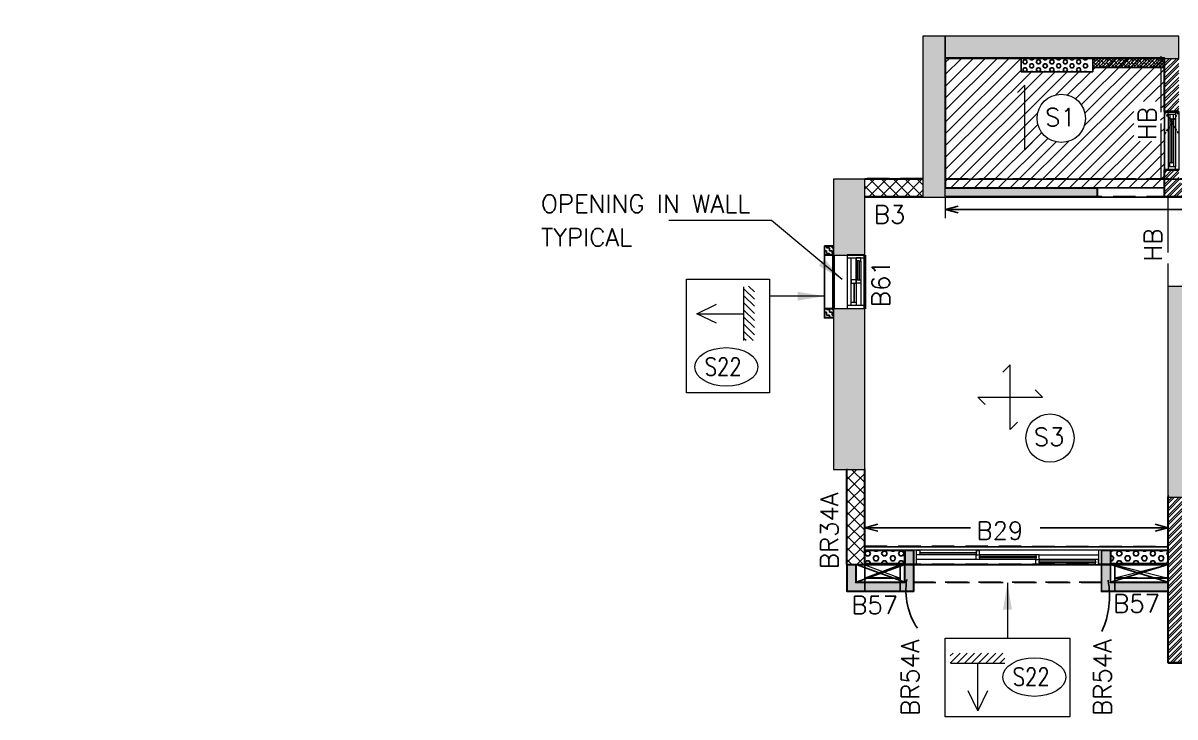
# Model space of a CAD drawing. Header units: millimetres. Extents: x 1181448 to 1317632, y -5734806 to -5633961.
# Drawn here: x 1275070 to 1287948, y -5719692 to -5711936 of the extents above; entities that cross this region are included whole.
import ezdxf

# ---------------------------------------------------------------- set-up
doc = ezdxf.new("R2010")
doc.units = ezdxf.units.MM
doc.header["$LTSCALE"] = 1000
doc.header["$MEASUREMENT"] = 0
for name, pattern in [('1', [0]), ('2BHK-A - FRONT$0$HIDDEN', [0.375, 0.25, -0.125]), ('AUDIT_D_120904163729-0', [0]), ('DASHED', [0.75, 0.5, -0.25]), ('HIDDEN', [0.375, 0.25, -0.125]), ('T8(T9 IS SIMILAR) - TYPICAL FLOOR ELEVATION$0$AUDIT_D_120904163729-0', [0]), ('T8(T9 IS SIMILAR) - TYPICAL FLOOR ELEVATION$0$HIDDEN', [0.375, 0.25, -0.125]), ('T8(T9 IS SIMILAR)$0$$0$HIDDEN', [0.375, 0.25, -0.125]), ('T8(T9 IS SIMILAR)$0$HIDDEN', [0.375, 0.25, -0.125])]:
    doc.linetypes.add(name, pattern=pattern)
doc.layers.get('0').update_dxf_attribs({"linetype": 'AUDIT_D_120904163729-0'})
for name, color, linetype in [('100 MM THK. NON-STRUCTURAL WALL', 134, 'Continuous'), ('100 MM THK. NON-STRUCTURAL WALL FOR LEDGE WALL BELOW WASHBASIN COUNTER', 47, 'Continuous'), ('150 MM THK. BLOCK WORK.', 223, 'Continuous'), ('2BHK-A - FRONT$0$A-TOI SUNK 50MM', 8, 'Continuous'), ('A_dim', 1, 'Continuous'), ('S-BEAM', 20, 'Continuous'), ('SCPL-BEAMS NO.', 7, 'Continuous'), ('T8(T9 IS SIMILAR) - TYPICAL FLOOR ELEVATION$0$A-WALL-FEATURES', 6, 'T8(T9 IS SIMILAR) - TYPICAL FLOOR ELEVATION$0$AUDIT_D_120904163729-0'), ('T8(T9 IS SIMILAR)$0$S-BEAM', 20, 'T8(T9 IS SIMILAR)$0$$0$HIDDEN'), ('TYPICAL FLOOR ARCH', 251, 'AUDIT_D_120904163729-0')]:
    doc.layers.add(name, color=color, linetype=linetype)
for name, color, linetype, lineweight in [('160 THK. STRUCT WALL', 7, 'Continuous', 15), ('200 THK. NON-STRUCT WALL -1', 6, 'Continuous', 15), ('2BHK-A - FRONT$0$A-WALL- 160', 6, 'Continuous', 30), ('2BHK-A - FRONT$0$Ventilator', 5, 'Continuous', 0), ('2BHK-A - FRONT$0$Window', 4, 'Continuous', 20), ('S-CUTOUT', 8, 'Continuous', 15), ('S-HATCH', 8, 'Continuous', 9), ('SCPL BEAM', 20, 'Continuous', 13), ('SCPL_DIM', 9, 'Continuous', 5), ('SCPL_SLAB MARK', 72, 'Continuous', 20), ('T8(T9 IS SIMILAR)$0$SCPL BEAM', 191, 'T8(T9 IS SIMILAR)$0$$0$HIDDEN', 13)]:
    doc.layers.add(name, color=color, linetype=linetype, lineweight=lineweight)
for name, color, linetype, true_color in [('160MM THK.NON-STRUCTURAL WALLS', 7, 'Continuous', 0xea7b62), ('WALL - 0.16 thk STRUCTURAL', 7, '1', 0x24ffc8), ('WALL - 0.20 thk STRUCTURAL', 7, 'Continuous', 0xa60727)]:
    doc.layers.add(name, color=color, linetype=linetype, true_color=true_color)
doc.layers.add('WALL OPENING', color=7, linetype='Continuous', lineweight=40, true_color=0xe6e600)
doc.styles.add('ROMANS', font='romans.shx', dxfattribs={"width": 0.85})
doc.styles.add('SCPL', font='romans.shx')
doc.dimstyles.new('SCPL', dxfattribs={"dimscale": 0, "dimtxt": 300, "dimasz": 300, "dimexe": 100, "dimexo": 200, "dimgap": 150, "dimtad": 0, "dimdec": 0, "dimzin": 1, "dimdsep": 46, "dimtxsty": 'SCPL', "dimcen": 150, "dimclrd": 1, "dimclre": 2, "dimclrt": 5, "dimadec": 3, "dimazin": 0, "dimtfac": 1, "dimtdec": 0, "dimtofl": 0, "dimtmove": 2, "dimatfit": 3, "dimfxl": 0, "dimtolj": 1, "dimtzin": 0, "dimlwd": 15, "dimlwe": 13, "dimarcsym": 0})
doc.dimstyles.new('SCPL-DIM-150', dxfattribs={"dimscale": 100, "dimtxt": 2.25, "dimasz": 1.45, "dimexe": 1, "dimexo": 1, "dimgap": 1, "dimtad": 1, "dimdec": 0, "dimzin": 0, "dimdsep": 46, "dimtxsty": 'ROMANS', "dimblk": 'OPEN30', "dimcen": 0.09, "dimclrd": 256, "dimclre": 256, "dimclrt": 7, "dimadec": 0, "dimazin": 0, "dimtfac": 1, "dimtdec": 0, "dimtofl": 0, "dimtmove": 0, "dimatfit": 3, "dimldrblk": 'OPEN30', "dimfxl": 1, "dimtolj": 1, "dimtzin": 0, "dimarcsym": 0})

# ---------------------------------------------------------------- blocks, each defined once
blk = doc.blocks.new('2BHK-A - FRONT$0$1500-flat-1-flat-1')
at = {"layer": '2BHK-A - FRONT$0$Window', "color": 1, "lineweight": 13}
for p, q in [((5694379, 1149676), (5694379, 1149142, 0)), ((5694425, 1149179, 0), (5694425, 1149676)), ((5694479, 1149427), (5694479, 1149676)), ((5694579, 1149676), (5694579, 1149142, 0)), ((5694479, 1149638), (5694479, 1149427)), ((5694532, 1149638), (5694532, 1149142, 0)), ((5694479, 1149457), (5694479, 1149142, 0)), ((5694379, 1149390), (5694379, 1149179, 0)), ((5694479, 1149390), (5694479, 1149179, 0))]:
    blk.add_line(p, q, dxfattribs=at)
at = {"layer": '2BHK-A - FRONT$0$Window', "color": 5, "lineweight": 13}
for p, q in [((5694497, 1149638), (5694497, 1149427)), ((5694514, 1149638), (5694514, 1149427)), ((5694456, 1149390), (5694456, 1149179, 0)), ((5694460, 1149390), (5694460, 1149179, 0))]:
    blk.add_line(p, q, dxfattribs=at)
at = {"layer": '2BHK-A - FRONT$0$Window', "color": 4, "lineweight": 13}
for points in [[(5694379, 1149709), (5694379, 1149676), (5694579, 1149676), (5694579, 1149709)], [(5694514, 1149638), (5694532, 1149638), (5694532, 1149676), (5694479, 1149676), (5694479, 1149638), (5694497, 1149638), (5694497, 1149643), (5694514, 1149643)], [(5694460, 1149390), (5694479, 1149390), (5694479, 1149427), (5694425, 1149427), (5694425, 1149390), (5694456, 1149390), (5694456, 1149394), (5694460, 1149394)], [(5694514, 1149427), (5694532, 1149427), (5694532, 1149390), (5694479, 1149390), (5694479, 1149427), (5694509, 1149427), (5694509, 1149423), (5694514, 1149423)], [(5694460, 1149179), (5694479, 1149179), (5694479, 1149142), (5694425, 1149142), (5694425, 1149179), (5694456, 1149179), (5694456, 1149175), (5694460, 1149175)], [(5694379, 1149142), (5694379, 1149109), (5694579, 1149109), (5694579, 1149142)]]:
    blk.add_lwpolyline(points, close=True, dxfattribs=at)
blk = doc.blocks.new('2BHK-A - FRONT$0$V1')
at = {"layer": '2BHK-A - FRONT$0$Ventilator'}
for p, q in [((1139454, -5700057), (1140104, -5700057)), ((1139454, -5700217), (1140104, -5700217))]:
    blk.add_line(p, q, dxfattribs=at)
at = {"layer": '2BHK-A - FRONT$0$Ventilator', "color": 8}
for p, q in [((1139487, -5700095), (1140071, -5700095)), ((1139487, -5700175), (1140071, -5700175)), ((1139537, -5700118), (1140021, -5700118)), ((1139537, -5700156), (1140021, -5700156))]:
    blk.add_line(p, q, dxfattribs=at)
at = {"layer": '2BHK-A - FRONT$0$Ventilator', "color": 5}
for p, q in [((1139537, -5700134), (1140021, -5700134)), ((1139537, -5700140), (1140021, -5700140))]:
    blk.add_line(p, q, dxfattribs=at)
at = {"layer": '2BHK-A - FRONT$0$Ventilator', "color": 4}
for points in [[(1139454, -5700095), (1139487, -5700095), (1139487, -5700175), (1139454, -5700175)], [(1139537, -5700134), (1139537, -5700118), (1139487, -5700118), (1139487, -5700156), (1139537, -5700156), (1139537, -5700140), (1139531, -5700140), (1139531, -5700134)], [(1140021, -5700134), (1140021, -5700118), (1140071, -5700118), (1140071, -5700156), (1140021, -5700156), (1140021, -5700140), (1140027, -5700140), (1140027, -5700134)], [(1140104, -5700095), (1140071, -5700095), (1140071, -5700175), (1140104, -5700175)]]:
    blk.add_lwpolyline(points, close=True, dxfattribs=at)
blk = doc.blocks.new('2BHK-A - FRONT$0$2100')
at = {"layer": '2BHK-A - FRONT$0$Window', "color": 1, "lineweight": 13}
for p, q in [((1150876, -5693344), (1148842, -5693344)), ((1149507, -5693344), (1148880, -5693344)), ((1149507, -5693451), (1148842, -5693451)), ((1149507, -5693397), (1148880, -5693397)), ((1150174, -5693397), (1149545, -5693397)), ((1150174, -5693451), (1149545, -5693451)), ((1150211, -5693397), (1150876, -5693397)), ((1150839, -5693451), (1150211, -5693451)), ((1150174, -5693504), (1148842, -5693504)), ((1150839, -5693504), (1150211, -5693504))]:
    blk.add_line(p, q, dxfattribs=at)
at = {"layer": '2BHK-A - FRONT$0$Window', "color": 5, "lineweight": 13}
for p, q in [((1149507, -5693374), (1148880, -5693374)), ((1149507, -5693379), (1148880, -5693379)), ((1150174, -5693416), (1149545, -5693416)), ((1150174, -5693432), (1149545, -5693432)), ((1150839, -5693469), (1150211, -5693469)), ((1150839, -5693486), (1150211, -5693486))]:
    blk.add_line(p, q, dxfattribs=at)
at = {"layer": '2BHK-A - FRONT$0$Window', "color": 4, "lineweight": 13}
for points in [[(1148842, -5693344), (1148809, -5693344), (1148809, -5693504), (1148842, -5693504)], [(1148880, -5693379), (1148880, -5693397), (1148842, -5693397), (1148842, -5693344), (1148880, -5693344), (1148880, -5693374), (1148875, -5693374), (1148875, -5693379)], [(1149507, -5693379), (1149507, -5693397), (1149545, -5693397), (1149545, -5693344), (1149507, -5693344), (1149507, -5693374), (1149512, -5693374), (1149512, -5693379)], [(1150909, -5693344), (1150876, -5693344), (1150876, -5693504), (1150909, -5693504)], [(1149545, -5693432), (1149545, -5693451), (1149507, -5693451), (1149507, -5693397), (1149545, -5693397), (1149545, -5693416), (1149540, -5693416), (1149540, -5693432)], [(1150174, -5693432), (1150174, -5693451), (1150211, -5693451), (1150211, -5693397), (1150174, -5693397), (1150174, -5693416), (1150178, -5693416), (1150178, -5693432)], [(1150211, -5693486), (1150211, -5693504), (1150174, -5693504), (1150174, -5693451), (1150211, -5693451), (1150211, -5693469), (1150207, -5693469), (1150207, -5693486)], [(1150839, -5693486), (1150839, -5693504), (1150876, -5693504), (1150876, -5693451), (1150839, -5693451), (1150839, -5693469), (1150843, -5693469), (1150843, -5693486)]]:
    blk.add_lwpolyline(points, close=True, dxfattribs=at)
blk = doc.blocks.new('GGS')
at = {"color": 8, "linetype": '2BHK-A - FRONT$0$HIDDEN', "ltscale": 0.1}
for p, q in [((-206574940, -159312058), (-206574780, -159311808)), ((-206574940, -159311808), (-206574780, -159312058))]:
    blk.add_line(p, q, dxfattribs=at)
at = {"layer": '2BHK-A - FRONT$0$A-TOI SUNK 50MM', "color": 8}
blk.add_line((-206575690, -159312658), (-206574940, -159312658), dxfattribs=at)
blk.add_line((-206575690, -159312658), (-206574940, -159312658), dxfattribs=at)
blk.add_lwpolyline([(-206577390, -159312658), (-206574940, -159312658), (-206574940, -159311208), (-206577390, -159311208)], close=True, dxfattribs=at)
at = {"layer": '2BHK-A - FRONT$0$A-WALL- 160', "color": 8, "linetype": 'ByBlock'}
for p, q in [((-206574940, -159311808), (-206574940, -159311208)), ((-206574780, -159311808), (-206574940, -159311808)), ((-206574780, -159312458), (-206574940, -159312458)), ((-206574940, -159312758), (-206574940, -159312458)), ((-206578290, -159312558), (-206577640, -159312558)), ((-206577390, -159312658), (-206575690, -159312658)), ((-206575690, -159312758), (-206575690, -159312658)), ((-206578290, -159312758), (-206577640, -159312758)), ((-206577390, -159312758), (-206575690, -159312758)), ((-206574940, -159312758), (-206573590, -159312758)), ((-206578490, -159316868, 0), (-206578490, -159315803, 1)), ((-206578290, -159316868, 0), (-206578290, -159315803)), ((-206574900, -159316708, 0), (-206574900, -159316113)), ((-206574900, -159317968), (-206574900, -159316113)), ((-206578290, -159316708, 0), (-206577844, -159316708, 0)), ((-206577844, -159316708, 0), (-206577844, -159316858, 0)), ((-206577046, -159316708, 0), (-206577009, -159316708, 0)), ((-206575544, -159316708, 0), (-206574899, -159316708, 0)), ((-206575544, -159316708, 0), (-206575544, -159316858, 0)), ((-206578490, -159316868, 0), (-206578290, -159316868, 0)), ((-206578290, -159316858, 0), (-206577844, -159316858, 0)), ((-206575544, -159316858, 0), (-206574899, -159316858, 0)), ((-206574900, -159317968), (-206574269, -159317968))]:
    blk.add_line(p, q, dxfattribs=at)
at = {"layer": 'T8(T9 IS SIMILAR) - TYPICAL FLOOR ELEVATION$0$A-WALL-FEATURES', "color": 8}
blk.add_line((-206578740, -159314008), (-206578740, -159313408), dxfattribs=at)
at = {"layer": 'T8(T9 IS SIMILAR) - TYPICAL FLOOR ELEVATION$0$A-WALL-FEATURES', "color": 8, "linetype": 'T8(T9 IS SIMILAR) - TYPICAL FLOOR ELEVATION$0$HIDDEN'}
for p, q in [((-206578640, -159314008), (-206578640, -159313408)), ((-206575644, -159317068), (-206577744, -159317068))]:
    blk.add_line(p, q, dxfattribs=at)
at = {"layer": 'T8(T9 IS SIMILAR) - TYPICAL FLOOR ELEVATION$0$A-WALL-FEATURES', "color": 8, "linetype": 'ByBlock'}
for p, q in [((-206578389, -159317068), (-206577844, -159316868)), ((-206577844, -159317068), (-206578389, -159316868)), ((-206575544, -159316868), (-206574900, -159317068)), ((-206574900, -159316868), (-206575544, -159317068))]:
    blk.add_line(p, q, dxfattribs=at)
for points in [[(-206578740, -159313308), (-206578740, -159313408), (-206578640, -159313408), (-206578640, -159313308)], [(-206578740, -159314008), (-206578740, -159314108), (-206578640, -159314108), (-206578640, -159314008)], [(-206578489, -159316868), (-206578389, -159316868), (-206578389, -159317068), (-206577844, -159317068), (-206577844, -159316708), (-206577744, -159316708), (-206577744, -159317168), (-206578489, -159317168)], [(-206575644, -159316708), (-206575544, -159316708), (-206575544, -159317068), (-206574900, -159317068), (-206574900, -159317168), (-206575644, -159317168)]]:
    blk.add_lwpolyline(points, close=True, dxfattribs=at)
at = {"layer": 'T8(T9 IS SIMILAR)$0$S-BEAM', "color": 8}
for p, q in [((-206577640, -159312556, 0), (-206578291, -159312556, 0)), ((-206577390, -159312557, 0), (-206571340, -159312557, 0)), ((-206577640, -159312756, 0), (-206578291, -159312756, 0)), ((-206577390, -159312757, 0), (-206571341, -159312757, 0)), ((-206578490, -159315801), (-206578490, -159317167)), ((-206578290, -159315801), (-206578290, -159317167)), ((-206574900, -159316094), (-206574900, -159317966, 0)), ((-206578291, -159316666, 0), (-206574900, -159316667, 0)), ((-206578291, -159316866, 0), (-206574906, -159316867, 0)), ((-206577894, -159316867, 0), (-206577894, -159317167, 0)), ((-206577744, -159316867, 0), (-206577744, -159317167, 0)), ((-206575645, -159316867, 0), (-206575645, -159317167, 0)), ((-206575495, -159316867, 0), (-206575495, -159317167, 0)), ((-206574900, -159316867), (-206574900, -159317167)), ((-206578290, -159317017), (-206577894, -159317017, 0)), ((-206575495, -159317017, 0), (-206574900, -159317017)), ((-206578290, -159317167, 0), (-206578490, -159317167, 0)), ((-206578290, -159317167, 0), (-206577744, -159317167, 0)), ((-206575645, -159317167, 0), (-206574900, -159317167)), ((-206574700, -159317966, 0), (-206574900, -159317966, 0))]:
    blk.add_line(p, q, dxfattribs=at)
at = {"layer": 'T8(T9 IS SIMILAR)$0$SCPL BEAM', "color": 8, "linetype": 'T8(T9 IS SIMILAR)$0$HIDDEN'}
for p, q in [((-206574980, -159311189, 0), (-206574980, -159312557, 0)), ((-206574902, -159312757, 0), (-206574902, -159313738, 0))]:
    blk.add_line(p, q, dxfattribs=at)
at = {"layer": '2BHK-A - FRONT$0$A-WALL- 160', "color": 8, "linetype": 'ByBlock', "rotation": 270}
blk.add_blockref('2BHK-A - FRONT$0$V1', (-200874723, -158172354), dxfattribs=at)
at = {"layer": '2BHK-A - FRONT$0$A-WALL- 160', "color": 8}
blk.add_blockref('2BHK-A - FRONT$0$1500-flat-1-flat-1', (-212272868, -160463116), dxfattribs=at)
at = {"layer": '2BHK-A - FRONT$0$A-WALL- 160', "color": 8, "linetype": 'ByBlock'}
blk.add_blockref('2BHK-A - FRONT$0$2100', (-207726554, -153623364), dxfattribs=at)
blk = doc.blocks.new('A$C5F94338C')
at = {"layer": 'WALL - 0.16 thk STRUCTURAL', "true_color": 0x1f57ff}
h = blk.add_hatch(color=160, dxfattribs=at)
h.dxf.hatch_style = 1
h.paths.add_polyline_path([(11810, 5335), (11560, 5335), (11560, 3535), (11810, 3535)])
h = blk.add_hatch(color=160, dxfattribs=at)
h.dxf.hatch_style = 1
h.paths.add_polyline_path([(14420, 5085), (14420, 5335), (11810, 5335), (11810, 5085)])
h = blk.add_hatch(color=160, dxfattribs=at)
h.dxf.hatch_style = 1
h.paths.add_polyline_path([(14550, 2535), (14300, 2535), (14300, 180), (14550, 180)])
at = {"layer": 'WALL - 0.20 thk STRUCTURAL'}
h = blk.add_hatch(color=256, dxfattribs=at)
h.dxf.hatch_style = 1
h.paths.add_polyline_path([(10910, 3735), (10560, 3735), (10560, 2884), (10910, 2884)])
h = blk.add_hatch(color=256, dxfattribs=at)
h.dxf.hatch_style = 1
h.paths.add_polyline_path([(10910, 2284), (10560, 2284), (10560, 490), (10910, 490)])
at = {"layer": '160 THK. STRUCT WALL'}
for points in [[(11810, 5335), (11560, 5335), (11560, 3535), (11810, 3535)], [(10910, 3735), (10560, 3735), (10560, 2884), (10910, 2884)], [(14550, 2535), (14300, 2535), (14300, 180), (14550, 180)], [(10910, 2284), (10560, 2284), (10560, 490), (10910, 490)]]:
    blk.add_lwpolyline(points, close=True, dxfattribs=at)
at = {"layer": '160 THK. STRUCT WALL', "elevation": 0}
blk.add_lwpolyline([(14420, 5085), (14420, 5335), (11810, 5335), (11810, 5085)], close=True, dxfattribs=at)
blk = doc.blocks.new('HS')
at = {"linetype": 'Continuous'}
for p, q in [((-9.28, 0), (9.28, 0)), ((-9.28, 0), (-7.16, -2.12)), ((9.28, 0), (7.16, 2.12))]:
    blk.add_line(p, q, dxfattribs=at)
blk = doc.blocks.new('One WAy')
at = {"xscale": -38.94666666665216, "yscale": 38.94666666665216, "zscale": 38.94666666665216, "rotation": 270}
blk.add_blockref('HS', (0, 0), dxfattribs=at)
blk = doc.blocks.new('A$C42226032')
at = {"layer": 'SCPL_SLAB MARK'}
h = blk.add_hatch(dxfattribs=at)
h.set_pattern_fill('ANSI31', color=256, scale=0.2, angle=90)
h.set_pattern_definition([(135, (-48.789575, -510.390865), (-0.0176776695, -0.0176776695), [])])
h.paths.add_polyline_path([(-0.1372, -0.2348), (-0.1372, -0.2863), (0.1337, -0.2863), (0.1337, -0.2348)])
for p, q in [((0, 0), (0, -0.2348)), ((0, 0), (-0.0473, -0.0981)), ((0.0473, -0.0981), (0, 0)), ((0.1337, -0.2348), (-0.1337, -0.2348))]:
    blk.add_line(p, q, dxfattribs=at)
blk = doc.blocks.new('_Open30')
at = {"color": 0, "linetype": 'ByBlock', "lineweight": -2}
for p, q in [((-1, 0.268), (0, 0)), ((0, 0), (-1, -0.268)), ((0, 0), (-1, 0))]:
    blk.add_line(p, q, dxfattribs=at)
blk = doc.blocks.new('A$C73fda794')
at = {"layer": '100 MM THK. NON-STRUCTURAL WALL', "linetype": 'ByBlock'}
h = blk.add_hatch(dxfattribs=at)
h.set_pattern_fill('ZIGZAG', color=256, scale=250)
h.set_pattern_definition([(0, (-1203933.584, 5720355.632), (31.25, 31.25), [31.25, -31.25]), (90, (-1203902.334, 5720355.632), (-31.25, 31.25), [31.25, -31.25])])
h.paths.add_polyline_path([(-17600.8, 372.1), (-17600.8, 672.1), (-17500.8, 672.1), (-17500.8, 472.1), (-16950.8, 472.1), (-16950.8, 832.2), (-16850.8, 832.2), (-16850.8, 372.1)])
h.paths.add_polyline_path([(-13700.8, 372.1), (-13700.8, 672.1), (-13800.8, 672.1), (-13800.8, 472.1), (-14350.8, 472.1), (-14350.8, 832.2), (-14450.8, 832.2), (-14450.8, 372.1)])
h.paths.add_polyline_path([(-13075.9, 2422.2), (-13075.9, 2622.2), (-13175.9, 2622.2), (-13175.9, 2422.2)])
h.paths.add_polyline_path([(-10575.9, 2622.2), (-10575.9, 2422.2), (-10675.9, 2422.2), (-10675.9, 2622.2)])
h.paths.add_polyline_path([(-7300.8, 10416.8), (-7300.8, 10616.8), (-7400.8, 10616.8), (-7400.8, 10416.8)])
h.paths.add_polyline_path([(-9801.6, 10616.8), (-9801.6, 10416.8), (-9901.6, 10416.8), (-9901.6, 10616.8)])
h.paths.add_polyline_path([(-8190.9, 18465.9), (-7720.8, 18465.9), (-7720.8, 18005.9), (-7820.8, 18005.9), (-7820.8, 18365.9), (-8190.9, 18365.9)])
h.paths.add_polyline_path([(-5620.8, 18005.9), (-5620.8, 18465.9), (-4801, 18465.9), (-4801, 18365.9), (-5520.8, 18365.9), (-5520.8, 18005.9)])
h.paths.add_polyline_path([(-4271.1, 19265.3), (-4271.1, 19465.3), (-4171.1, 19465.3), (-4171.1, 19265.3)])
h.paths.add_polyline_path([(-2070.9, 19465.3), (-2070.9, 19265.3), (-1970.9, 19265.3), (-1970.9, 19465.3)])
h.paths.add_polyline_path([(6748.3, 19465.3), (6748.3, 19265.3), (6648.3, 19265.3), (6648.3, 19465.3)])
h.paths.add_polyline_path([(8948.4, 19265.3), (8948.4, 19465.3), (8848.4, 19465.3), (8848.4, 19265.3)])
h.paths.add_polyline_path([(10298.2, 18005.9), (10298.2, 18465.9), (9478.7, 18465.9), (9478.7, 18365.9), (10198.2, 18365.9), (10198.2, 18005.9)])
h.paths.add_polyline_path([(12868.4, 18465.9), (12398.2, 18465.9), (12398.2, 18005.9), (12498.2, 18005.9), (12498.2, 18365.9), (12868.4, 18365.9)])
h.paths.add_polyline_path([(11978.1, 10416.8), (11978.1, 10616.8), (12078.1, 10616.8), (12078.1, 10416.8)])
h.paths.add_polyline_path([(14479, 10616.8), (14479, 10416.8), (14579, 10416.8), (14579, 10616.8)])
h.paths.add_polyline_path([(17753.3, 2422.2), (17753.3, 2622.2), (17853.3, 2622.2), (17853.3, 2422.2)])
h.paths.add_polyline_path([(15253.3, 2622.2), (15253.3, 2422.2), (15353.3, 2422.2), (15353.3, 2622.2)])
h.paths.add_polyline_path([(18378.2, 372.1), (18378.2, 672.1), (18478.2, 672.1), (18478.2, 472.1), (19028.2, 472.1), (19028.2, 832.2), (19128.2, 832.2), (19128.2, 372.1)])
h.paths.add_polyline_path([(22278.2, 372.1), (22278.2, 672.1), (22178.2, 672.1), (22178.2, 472.1), (21628.2, 472.1), (21628.2, 832.2), (21528.2, 832.2), (21528.2, 372.1)])
h.paths.add_polyline_path([(13068.3, -7229), (12968.3, -7229), (12968.3, -7429), (12423.2, -7429), (12423.2, -7069), (12323.2, -7069), (12323.2, -7529), (13068.3, -7529)])
h.paths.add_polyline_path([(10223.2, -7069), (10123.2, -7069), (10123.2, -7429), (9478.7, -7429), (9478.7, -7529), (10223.2, -7529)])
h.paths.add_polyline_path([(6748.3, -8528.4), (6748.3, -8328.4), (6648.3, -8328.4), (6648.3, -8528.4)])
h.paths.add_polyline_path([(8948.4, -8328.4), (8948.4, -8528.4), (8848.4, -8528.4), (8848.4, -8328.4)])
h.paths.add_polyline_path([(-2070.9, -8528.4), (-2070.9, -8328.4), (-1970.9, -8328.4), (-1970.9, -8528.4)])
h.paths.add_polyline_path([(-4271.1, -8328.4), (-4271.1, -8528.4), (-4171.1, -8528.4), (-4171.1, -8328.4)])
h.paths.add_polyline_path([(-5545.9, -7069), (-5445.9, -7069), (-5445.9, -7429), (-4801.3, -7429), (-4801.3, -7529), (-5545.9, -7529)])
h.paths.add_polyline_path([(-8391, -7229), (-8291, -7229), (-8291, -7429), (-7745.9, -7429), (-7745.9, -7069), (-7645.9, -7069), (-7645.9, -7529), (-8391, -7529)])
h = blk.add_hatch(dxfattribs=at)
h.set_pattern_fill('ZIGZAG', color=256, scale=250)
h.set_pattern_definition([(0, (-1149440.806, 5720355.276), (31.25, 31.25), [31.25, -31.25]), (90, (-1149409.556, 5720355.276), (-31.25, 31.25), [31.25, -31.25])])
h.paths.add_polyline_path([(-7291.3, -3119.3), (-5591.2, -3119.3), (-5591.2, -3019.3), (-7291.3, -3019.3)])
h.paths.add_polyline_path([(-4551.3, -4119.3), (-4551.3, -4219.3), (-2341.3, -4219.3), (-2341.3, -4119.3), (-3491.3, -4118.9), (-3491.3, -4018.9), (-3591.3, -4018.9), (-3591.3, -4119.3)])
h.paths.add_polyline_path([(-3491.3, -3018.9), (-2591.6, -3018.9), (-2591.6, -3118.9), (-3491.3, -3118.9)])
h.paths.add_polyline_path([(-1841.6, -3118.9), (-1241.6, -3118.9), (-1241.6, -3018.9), (-1841.6, -3018.9)])
h.paths.add_polyline_path([(958.7, -669.3), (1058.7, -669.3), (1058.7, -1418.9), (958.7, -1418.9)])
h.paths.add_polyline_path([(958.7, 230.7), (1058.7, 230.7), (1058.7, 1130.7), (958.7, 1130.7)])
h.paths.add_polyline_path([(-3891.4, -1319.3), (-3791.4, -1319.3), (-3791.4, -819.3), (-3791.5, -819.3), (-3791.4, -718.4), (-3891.4, -718.7)])
h.paths.add_polyline_path([(-1241.3, -8328.9), (-506.3, -8328.9), (-506.3, -8228.9), (-1241.3, -8228.9)])
h.paths.add_polyline_path([(-991.3, -1419.3), (-591.3, -1419.3), (-591.3, -1319.3), (-991.3, -1319.3)])
h.paths.add_polyline_path([(708.7, -1319.3), (958.7, -1319.3), (958.7, -1419.3), (708.7, -1419.3)])
h = blk.add_hatch(dxfattribs=at)
h.set_pattern_fill('ZIGZAG', color=256, scale=250)
h.set_pattern_definition([(270, (10897.338, -10699.95), (31.25, -31.25), [31.25, -31.25]), (0, (10897.338, -10731.2), (31.25, 31.25), [31.25, -31.25])])
h.paths.add_polyline_path([(-8642, -3669.2), (-8642, -3769.2), (-8541.5, -3769.2), (-8541.5, -3669.2)])
h.paths.add_polyline_path([(-8642, -4369.2), (-8642, -4469.2), (-8541.5, -4469.2), (-8541.5, -4369.2)])
at = {"layer": '100 MM THK. NON-STRUCTURAL WALL FOR LEDGE WALL BELOW WASHBASIN COUNTER'}
h = blk.add_hatch(dxfattribs=at)
h.set_pattern_fill('ANSI38', color=256, scale=200)
h.set_pattern_definition([(45, (-19851.515, -9013.513), (-17.67767, 17.67767), []), (135, (-19851.515, -9013.513), (-53.03301, 17.67767), [62.5, -37.5])])
h.paths.add_polyline_path([(-5641.3, -1569.6), (-5641.3, -1669.6), (-4841.3, -1669.6), (-4841.3, -1569.6)])
at = {"layer": '150 MM THK. BLOCK WORK.', "linetype": 'ByBlock'}
h = blk.add_hatch(dxfattribs=at)
h.set_pattern_fill('HEX', color=256, scale=200)
h.set_pattern_definition([(0, (-1149440.806, 5720355.276), (0, 43.3012702), [25, -50]), (120, (-1149440.806, 5720355.276), (-37.5, -21.6506351), [25, -50]), (60, (-1149415.806, 5720355.276), (-37.5, 21.6506351), [25, -50])])
h.paths.add_polyline_path([(-5691.3, -1719.6), (-5691.3, -1569.6), (-6441.2, -1569.6), (-6441.2, -1719.6)])
h = blk.add_hatch(dxfattribs=at)
h.set_pattern_fill('HEX', color=256, scale=250)
h.set_pattern_definition([(0, (-1149440.806, 5720355.276), (0, 54.12658774), [31.25, -62.5]), (120, (-1149440.806, 5720355.276), (-46.875, -27.06329387), [31.25, -62.5]), (60, (-1149409.556, 5720355.276), (-46.875, 27.06329387), [31.25, -62.5])])
h.paths.add_polyline_path([(-7745.9, -7219.3), (-8191, -7219.3), (-8191, -7069.3), (-7745.9, -7069.3)])
h.paths.add_polyline_path([(-5445.9, -7219.3), (-4801, -7219.3), (-4801, -7069.3), (-5445.9, -7069.3)])
at = {"layer": '160MM THK.NON-STRUCTURAL WALLS', "linetype": 'ByBlock'}
h = blk.add_hatch(dxfattribs=at)
h.set_pattern_fill('ANSI32', color=256, scale=150)
h.set_pattern_definition([(45, (-1149440.806, 5720354.73), (-39.77475644, 39.77475644), []), (45, (-1149414.29, 5720354.73), (-39.77475644, 39.77475644), [])])
h.paths.add_polyline_path([(-4801, -6474.2), (-4641, -6474.2), (-4641, -8168.9), (-4170.9, -8168.9), (-4170.9, -8328.9), (-4801, -8328.9)])
h.paths.add_polyline_path([(-1441.3, -6654.2), (-1281.3, -6654.2), (-1281.3, -7094.5), (-506.3, -7094.5), (-506.3, -7254.5), (-1441.3, -7254.5)])
h.paths.add_polyline_path([(-2070.9, -8328.9), (-1441.3, -8328.9), (-1441.3, -8168.9), (-2070.9, -8168.9)])
h.paths.add_polyline_path([(1893.7, -7094.5), (2263.7, -7094.5), (2263.7, -7254.5), (1893.7, -7254.5)])
h.paths.add_polyline_path([(-3176.3, 781.5), (-3016.3, 781.5), (-3016.3, 1130.7), (-3176.3, 1130.7)])
h.paths.add_polyline_path([(-3891.4, -1479.1), (-3651.9, -1479.1), (-3650.8, -1319.3), (-3891.4, -1319.3)])
h.paths.add_polyline_path([(-3651.3, -1568.9), (-3491.3, -1568.9), (-3491.3, -2169.3), (-3651.3, -2169.3)])
h.paths.add_polyline_path([(-4841.3, -1569.3), (-4681.3, -1569.3), (-4678.8, -2169.3), (-4838.8, -2169.3)])
h.paths.add_polyline_path([(-4841.3, -3119.3), (-4841.3, -2819.3), (-4681.3, -2819.3), (-4681.3, -2959.3), (-3651.3, -2959.3), (-3651.3, -2819.3), (-3491.3, -2819.3), (-3491.3, -3118.9)])
at = {"layer": '200 THK. NON-STRUCT WALL -1', "linetype": 'ByBlock'}
h = blk.add_hatch(dxfattribs=at)
h.set_pattern_fill('ANSI37', color=256, scale=750)
h.set_pattern_definition([(45, (-19851.51, -9013.51), (-66.29126, 66.29126), []), (135, (-19851.51, -9013.51), (-66.29126, -66.29126), [])])
h.paths.add_polyline_path([(-8191.3, -7229.6), (-8391.3, -7229.6), (-8391.3, -6164.2), (-8191.3, -6164.2)])
h.paths.add_polyline_path([(-8191.3, -3118.9), (-7541.6, -3118.9), (-7541.6, -2918.9), (-8191.3, -2918.9)])
h.paths.add_polyline_path([(-1441.3, -8328.9), (-1241.3, -8328.9), (-1241.3, -7254.5), (-1441.3, -7254.5)])
at = {"layer": 'S-HATCH'}
h = blk.add_hatch(dxfattribs=at)
h.set_pattern_fill('ANSI31', color=256, scale=750)
h.set_pattern_definition([(45, (206689697.06, 159341505.575), (-66.291260736, 66.291260736), [])])
edge = h.paths.add_edge_path(flags=16)
edge.add_arc((-5994.1, -2239.2), 269.9, 0, 360)
h.paths.add_polyline_path([(-6196.5, -2375.8), (-5829.8, -2375.8), (-5829.8, -2075.8), (-6196.5, -2075.8)], flags=0)
h.paths.add_polyline_path([(-4883.3, -2495.1), (-4883.3, -2052.2), (-5183.3, -2052.2), (-5183.3, -2495.1)], flags=16)
h.paths.add_polyline_path([(-4841.3, -1568.9), (-7291.5, -1568.9), (-7291.5, -3019.3), (-4841.3, -3019.3)])
h.paths.add_polyline_path([(-5641.3, -1569.6), (-5641.3, -1719.6), (-6441.2, -1719.6), (-6441.2, -1569.6)], flags=16)
at = {"layer": '100 MM THK. NON-STRUCTURAL WALL', "linetype": 'ByBlock'}
for p, q in [((-7291.3, -3019.3, 0), (-5591.3, -3019.3, 0)), ((-5591.3, -3119.3, 0), (-5591.3, -3019.3, 0)), ((-7291.3, -3119.3, 0), (-5591.3, -3119.3, 0))]:
    blk.add_line(p, q, dxfattribs=at)
at = {"layer": '100 MM THK. NON-STRUCTURAL WALL', "linetype": 'ByBlock', "elevation": 0}
for points in [[(-8642, -3669.2), (-8642, -3769.2), (-8541.5, -3769.2), (-8541.5, -3669.2)], [(-8642, -4369.2), (-8642, -4469.2), (-8541.5, -4469.2), (-8541.5, -4369.2)], [(-8391, -7229), (-8291, -7229), (-8291, -7429), (-7745.9, -7429), (-7745.9, -7069), (-7645.9, -7069), (-7645.9, -7529), (-8391, -7529)], [(-5545.9, -7069), (-5445.9, -7069), (-5445.9, -7429), (-4801.3, -7429), (-4801.3, -7529), (-5545.9, -7529)]]:
    blk.add_lwpolyline(points, close=True, dxfattribs=at)
at = {"layer": '100 MM THK. NON-STRUCTURAL WALL FOR LEDGE WALL BELOW WASHBASIN COUNTER', "elevation": 0}
blk.add_lwpolyline([(-5641.3, -1569.6), (-4841.3, -1569.6), (-4841.3, -1669.6), (-5641.3, -1669.6)], close=True, dxfattribs=at)
at = {"layer": '150 MM THK. BLOCK WORK.', "linetype": 'ByBlock'}
for p, q in [((-8191.3, -7069.3, 0.3), (-7745.9, -7069.3, -0.4)), ((-7745.9, -7069.3, -0.4), (-7745.9, -7219.3, -0.4)), ((-5445.9, -7069.3, -0.4), (-4801, -7069.3, -0.4)), ((-5445.9, -7069.3, -0.4), (-5445.9, -7219.3, -0.4)), ((-8191.3, -7219.3, 0.3), (-7745.9, -7219.3, -0.4)), ((-5445.9, -7219.3, -0.4), (-4801, -7219.3, -0.4))]:
    blk.add_line(p, q, dxfattribs=at)
at = {"layer": '150 MM THK. BLOCK WORK.', "elevation": 0}
blk.add_lwpolyline([(-5641.3, -1719.6), (-5641.3, -1569.6), (-6441.2, -1569.6), (-6441.2, -1719.6)], close=True, dxfattribs=at)
at = {"layer": '160MM THK.NON-STRUCTURAL WALLS', "linetype": 'ByBlock'}
for p, q in [((-4841.3, -2169.3, 0), (-4841.3, -1569.3, 0)), ((-4681.3, -2169.3, 0), (-4841.3, -2169.3, 0)), ((-4841.3, -3119.3, 0), (-4841.3, -2819.3, 0)), ((-4681.3, -2819.3, 0), (-4841.3, -2819.3, 0)), ((-4841.3, -3119.3, 0), (-3491.3, -3119.3, 0)), ((-4801.3, -7069.3, -0.4), (-4801.3, -6474.2, 0)), ((-4801.3, -8329.3, 0), (-4801.3, -6474.2, 0)), ((-4801.3, -8329.3, 0), (-4170.9, -8329.3, 0))]:
    blk.add_line(p, q, dxfattribs=at)
at = {"layer": '200 THK. NON-STRUCT WALL -1', "linetype": 'ByBlock'}
for p, q in [((-8191.3, -2919.3, 0), (-7541.6, -2919.3, 0)), ((-8191.3, -3119.3, 0), (-7541.3, -3119.3, 0)), ((-8391.3, -7229.3, 0.3), (-8391.3, -6164.6, 0.6)), ((-8191.3, -7229.3, 0.3), (-8191.1, -6164.2, 0)), ((-8391.3, -7229.3, 0.3), (-8191.3, -7229.3, 0.3))]:
    blk.add_line(p, q, dxfattribs=at)
at = {"layer": 'S-BEAM'}
for p, q in [((-7541.6, -2918.3, 0), (-8192, -2918.4, -0.1)), ((-7291.4, -2919.3, 0), (-1241.7, -2919.3, 0.1)), ((-7541.6, -3118.3, 0), (-8192, -3118.4, -0.1)), ((-7291.4, -3119.3, 0), (-1241.9, -3119.3, 0)), ((-8391.1, -6163.6, 0), (-8391.1, -7529.2, 0)), ((-8191.1, -6163.6, 0), (-8191.1, -7529.2, 0)), ((-4801.3, -6456.2, 0), (-4801.3, -8328.4, 0)), ((-8191.9, -7029.3, 0), (-4801.3, -7029.3, 0)), ((-8191.9, -7229.3, 0), (-4806.7, -7229.3, 0)), ((-7795.6, -7229.2, 0), (-7795.6, -7529.3, 0)), ((-7645.6, -7229.2, 0), (-7645.6, -7529.3, 0)), ((-5546, -7229.2, 0), (-5546, -7529.3, 0)), ((-5396, -7229.2, 0), (-5396, -7529.3, 0)), ((-4801.3, -7229.3, 0), (-4801.3, -7529.3, 0)), ((-8191.1, -7379.3, 0), (-7795.6, -7379.3, 0)), ((-5396, -7379.3, 0), (-4801.3, -7379.3, 0)), ((-8191.1, -7529.2, 0.1), (-8391.1, -7529.2, 0.1)), ((-8191.1, -7529.2, 0.1), (-7645.6, -7529.3, 0)), ((-5546, -7529.3, 0), (-4801.3, -7529.3, 0)), ((-4601.3, -8328.4, 0), (-4801.3, -8328.4, 0))]:
    blk.add_line(p, q, dxfattribs=at)
for centre, radius, start, end in [((-6966.9, -7514.5, 0.3), 764.5, 170.8691, 213.70866), ((-6442.4, -7575.3, 0.3), 986.8, 336.20648, 10.14627)]:
    blk.add_arc(centre, radius, start, end, dxfattribs=at)
at = {"layer": 'S-CUTOUT', "color": 8, "linetype": 'HIDDEN', "ltscale": 500}
for p, q in [((-8191.1, -7228.7, 0), (-7795.6, -7379.2, 0)), ((-7795.6, -7229.2, 0), (-8191.1, -7379.3, 0)), ((-5396, -7229.2, 0), (-4801.2, -7379.3, -0.1)), ((-4801.2, -7229.3, -0.1), (-5396, -7379.2, 0))]:
    blk.add_line(p, q, dxfattribs=at)
at = {"layer": 'SCPL BEAM', "linetype": 'HIDDEN', "ltscale": 2}
for p, q in [((-4881.6, -1566.7, 0.1), (-4881.6, -2919.3, -0.4)), ((-4803, -3134.3, 0.1), (-4803, -4115.8, 0))]:
    blk.add_line(p, q, dxfattribs=at)
at = {"layer": 'SCPL_DIM'}
blk.add_line((-7291.6, -3122.3, 0), (-7291.6, -3355.7, 0), dxfattribs=at)
at = {"layer": 'SCPL_SLAB MARK', "color": 8}
for points, elevation in [([(-10182.4, -4036.6), (-9256.5, -4036.6), (-9256.5, -5307.8), (-10182.4, -5307.8)], 2.4), ([(-7292.7, -8049.7), (-5899, -8049.7), (-5899, -8930.3), (-7292.7, -8930.3)], 0)]:
    blk.add_lwpolyline(points, close=True, dxfattribs=dict(at, elevation=elevation))
at = {"layer": 'SCPL_SLAB MARK'}
for centre in [(-5994.1, -2239.2, 0.5), (-6120.3, -5812.9)]:
    blk.add_circle(centre, 269.9, dxfattribs=at)
for centre in [(-9739.1, -5018.2, 2.4), (-6295.3, -8483.9, -2.4)]:
    blk.add_ellipse(centre, major_axis=(-352.4, 0), ratio=0.6128916, start_param=-1.5707963, end_param=4.712389, dxfattribs=at)
at = {"layer": 'T8(T9 IS SIMILAR) - TYPICAL FLOOR ELEVATION$0$A-WALL-FEATURES', "color": 8, "linetype": 'T8(T9 IS SIMILAR) - TYPICAL FLOOR ELEVATION$0$HIDDEN'}
for p, q in [((-8642, -4369.2, -0.2), (-8642, -3769.2, 0)), ((-7645.6, -7429.2, 0), (-5546.1, -7429.2, 0))]:
    blk.add_line(p, q, dxfattribs=at)
at = {"layer": 'T8(T9 IS SIMILAR) - TYPICAL FLOOR ELEVATION$0$A-WALL-FEATURES', "linetype": 'ByBlock'}
for points, elevation in [([(-8541.6, -3669.2), (-8642, -3669.2), (-8642, -3769.2), (-8541.6, -3769.2)], 0), ([(-8541.6, -4369.2), (-8642, -4369.2), (-8642, -4469.2), (-8541.6, -4469.2)], -0.2)]:
    blk.add_lwpolyline(points, close=True, dxfattribs=dict(at, elevation=elevation))
at = {"layer": 'WALL OPENING', "linetype": 'DASHED', "ltscale": 150}
for p, q in [((-8541.5, -3770, 0), (-8541.5, -4370, 0)), ((-8191.6, -4370.1, 0), (-8191.6, -3770.1, 0))]:
    blk.add_line(p, q, dxfattribs=at)
at = {"layer": '160 THK. STRUCT WALL'}
blk.add_blockref('A$C5F94338C', (-19101.6, -6654.2, 0), dxfattribs=at)
at = {"layer": 'SCPL_SLAB MARK', "color": 5, "xscale": -1}
blk.add_blockref('One WAy', (-6402.1, -2229.5, 0.5), dxfattribs=at)
at = {"layer": 'SCPL_SLAB MARK', "xscale": -2251.770066891658, "yscale": 2251.770066891658, "zscale": 2251.770066891658}
for p, rotation in [((-10070, -4423.2, 0), 90.0012183231945), ((-6927, -8861, -2.4), 180.0012183231945)]:
    blk.add_blockref('A$C42226032', p, dxfattribs=dict(at, rotation=rotation))
at = {"layer": 'SCPL_SLAB MARK', "xscale": -1}
blk.add_blockref('One WAy', (-6566.4, -5356.6, 0), dxfattribs=at)
at = {"layer": 'SCPL_SLAB MARK', "color": 5, "xscale": -1, "rotation": 270}
blk.add_blockref('One WAy', (-6566.4, -5356.6, 0), dxfattribs=at)
at = {"layer": 'TYPICAL FLOOR ARCH'}
blk.add_blockref('GGS', (206570100, 159309643.4, 0), dxfattribs=at)
at = {"layer": 'SCPL-BEAMS NO.', "style": 'SCPL'}
for s, p in [('HB', (-4933.3, -2483.2, -0.1)), ('HB', (-4868.4, -3840.1, -0.7)), ('B61', (-7911.4, -4348.9, -0.8)), ('BR34A', (-8486.8, -7277.9, -0.6)), ('BR54A', (-7583.3, -8919.1, 0.3)), ('BR54A', (-5434, -8918.5, 0.3))]:
    blk.add_text(s, height=200, rotation=90, dxfattribs=at).set_placement(p)
for s, p in [('OPENING IN WALL', (-11810.2, -3294, 0.5)), ('B3', (-8088.7, -3414.7, 0.5)), ('TYPICAL', (-11810.2, -3669.2, 0.5)), ('B29', (-6941.9, -6948.2, -1.2)), ('B57', (-8340.8, -7779.2, 0)), ('B57', (-5413.8, -7763.2, 0))]:
    blk.add_text(s, height=200, dxfattribs=at).set_placement(p)
at = {"layer": 'SCPL_SLAB MARK', "style": 'SCPL'}
for s, p in [('S1', (-6175.1, -2325.8, 0.5)), ('S3', (-6301.2, -5899.5))]:
    blk.add_text(s, height=200, dxfattribs=at).set_placement(p)
at = {"layer": 'SCPL_SLAB MARK', "style": 'SCPL', "width": 0.8}
for p in [(-9980, -5114.4, 2.4), (-6536.2, -8580.2, -2.4)]:
    blk.add_text('S22', height=200, dxfattribs=at).set_placement(p)
at = {"layer": 'S-BEAM'}
for points, override in [([(-8442.9, -4041.4, 0), (-9233.5, -3379.7, 0), (-10382.9, -3379.7, 0)], {"dimscale": 1, "dimfxlon": 1, "dimtfill": 1, "dimarcsym": 1}), ([(-8642, -4226.9, 0), (-9253.4, -4226.9, 0)], {"dimscale": 1, "dimfxlon": 1, "dimtfill": 1, "dimarcsym": 1}), ([(-6595.8, -7429.6, 0), (-6595.8, -8049.7, 0)], {"dimscale": 1})]:
    blk.add_leader(points, dimstyle='SCPL', override=override, dxfattribs=at)
at = {"layer": 'SCPL_DIM'}
for points in [[(-7290.3, -3258.1, 0), (-4399.8, -3258.1, 0)], [(-8191.5, -6815.4, 0), (-7010.3, -6815.4, 0)], [(-4801.5, -6815.4, 0), (-6231, -6815.4, 0)]]:
    blk.add_leader(points, dimstyle='SCPL-DIM-150', override={"dimgap": 1, "dimtad": 0, "dimfxl": 150, "dimtfill": 1}, dxfattribs=at)

msp = doc.modelspace()

# ---------------------------------------------------------------- block references
at = {"layer": 'A_dim', "linetype": 'ByBlock'}
msp.add_blockref('A$C73fda794', (1292671, -5710762), dxfattribs=at)

doc.saveas('drawing.dxf')
